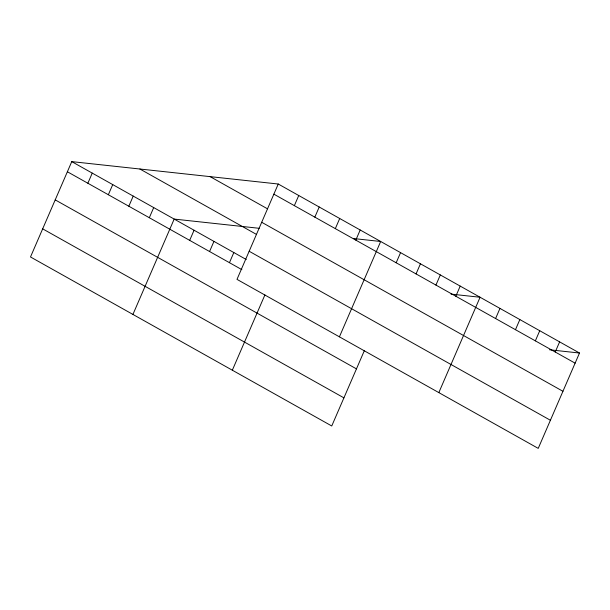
<?xml version="1.0" encoding="UTF-8"?>
<svg xmlns="http://www.w3.org/2000/svg" width="610" height="610" viewBox="0 0 610 610"><rect width="100%" height="100%" fill="white"/><g stroke="black" fill="none" stroke-linecap="round" stroke-linejoin="round"><path stroke-width="0.91" d="M278.252 184.022L236.993 279.372L538.233 448.38L579.5 353.03L278.252 184.022L71.766 161.619L30.5 256.97L331.748 425.978L364.33 350.689M87.863 183.244L92.247 173.11M108.344 194.735L112.736 184.601M128.832 206.233L133.216 196.092M149.313 217.724L153.705 207.583M132.927 314.432L174.185 219.081L259.181 228.3M189.679 240.37L194.071 230.237M209.565 251.526L213.95 241.385M229.444 262.681L233.836 252.54M294.348 205.654L298.74 195.513M232.334 370.209L264.915 294.912M314.836 217.145L319.221 207.004M335.325 228.636L339.709 218.502M355.805 240.126L360.19 229.993M339.412 336.834L380.678 241.484L353.419 238.525M396.172 262.773L400.557 252.639M416.058 273.928L420.442 263.794M435.937 285.083L440.321 274.95M455.822 296.239L460.207 286.105M438.826 392.611L480.085 297.253L451.011 294.104M495.587 318.55L499.971 308.408M515.465 329.705L519.85 319.564M535.351 340.86L539.736 330.719M555.23 352.016L559.614 341.875M549.518 349.774L579.5 353.03M273.867 194.155L575.116 363.163M210.114 176.625L267.47 208.803M261.698 222.276L562.946 391.292M139.903 169.008L256.413 234.377M249.162 251.251L550.403 420.259M71.766 161.619L246.257 259.517M67.374 171.753L241.873 269.65M55.205 199.874L356.454 368.882M42.669 228.849L343.918 397.857"/></g></svg>
